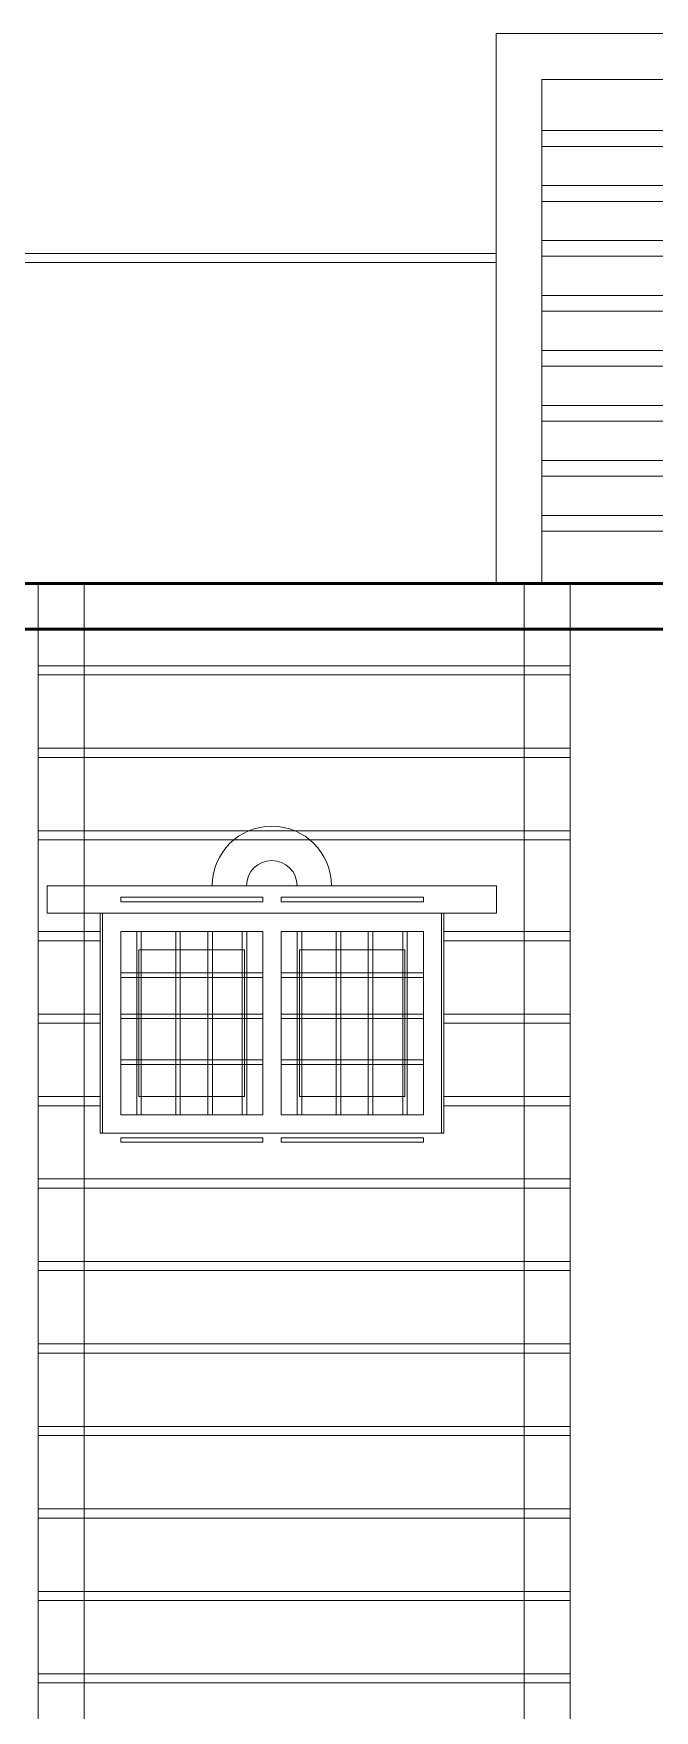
# Model space of a CAD drawing. Header units: feet. Extents: x -34 to 191, y -44 to 82.
# Drawn here: x 67.11 to 72.75, y 62.52 to 77.77 of the extents above; entities that cross this region are included whole.
import ezdxf

# ---------------------------------------------------------------- set-up
doc = ezdxf.new("R2010")
doc.units = ezdxf.units.FT
doc.header["$MEASUREMENT"] = 0
doc.linetypes.add('Grid Line 1_2_', pattern=[0.072917, 0.041667, -0.010417, 0.010417, -0.010417])
for name, color, linetype, lineweight in [('A-FLOR', 192, 'Continuous', 13), ('A-FLOR-LEVL', 51, 'Continuous', 9), ('A-GLAZ', 151, 'Continuous', 13), ('A-WALL', 113, 'Continuous', 13), ('I-WALL', 2, 'Continuous', 13), ('Q-CASE', 31, 'Continuous', 9)]:
    doc.layers.add(name, color=color, linetype=linetype, lineweight=lineweight)

# ---------------------------------------------------------------- blocks, each defined once
blk = doc.blocks.new('iron window 2 x 2_5 toiklet - iron window 2 x 2_5 toiklet-198010-Section 1')
at = {"layer": 'A-GLAZ'}
for p, q in [((-5.268, 10.25), (-9.351, 10.25)), ((-9.351, 10.25), (-9.351, 10)), ((-9.351, 10), (-9.351, 10.25)), ((-9.351, 10.25), (-5.268, 10.25)), ((-9.351, 10.25), (-9.351, 10.25)), ((-7.54, 10.25), (-7.852, 10.25)), ((-7.852, 10.25), (-7.852, 10.25)), ((-7.852, 10.25), (-7.54, 10.25)), ((-7.54, 10.25), (-7.54, 10.25)), ((-6.769, 10.25), (-7.082, 10.25)), ((-7.082, 10.25), (-6.769, 10.25)), ((-7.082, 10.25), (-7.082, 10.25)), ((-6.769, 10.25), (-6.769, 10.25)), ((-5.268, 10), (-5.268, 10.25)), ((-5.268, 10.25), (-5.268, 10)), ((-5.268, 10.25), (-5.268, 10.25)), ((-8.684, 10.146), (-8.684, 10.104)), ((-8.684, 10.104), (-8.684, 10.146)), ((-8.684, 10.146), (-8.684, 10.146)), ((-7.393, 10.146), (-8.684, 10.146)), ((-8.684, 10.146), (-7.393, 10.146)), ((-8.684, 10.104), (-8.684, 10.104)), ((-8.684, 10.104), (-7.393, 10.104)), ((-8.684, 10.104), (-7.393, 10.104)), ((-7.393, 10.104), (-7.393, 10.146)), ((-7.393, 10.146), (-7.393, 10.146)), ((-7.393, 10.146), (-7.393, 10.104)), ((-7.393, 10.104), (-7.393, 10.104)), ((-7.226, 10.146), (-7.226, 10.104)), ((-7.226, 10.104), (-7.226, 10.146)), ((-7.226, 10.146), (-7.226, 10.146)), ((-5.934, 10.146), (-7.226, 10.146)), ((-7.226, 10.146), (-5.934, 10.146)), ((-7.226, 10.104), (-7.226, 10.104)), ((-7.226, 10.104), (-5.934, 10.104)), ((-7.226, 10.104), (-5.934, 10.104)), ((-5.934, 10.104), (-5.934, 10.146)), ((-5.934, 10.146), (-5.934, 10.146)), ((-5.934, 10.146), (-5.934, 10.104)), ((-5.934, 10.104), (-5.934, 10.104)), ((-9.351, 10), (-5.268, 10)), ((-5.268, 10), (-9.351, 10)), ((-9.351, 10), (-9.351, 10)), ((-8.851, 8), (-8.851, 10)), ((-8.851, 10), (-5.768, 10)), ((-5.768, 10), (-8.851, 10)), ((-8.851, 10), (-8.851, 8)), ((-8.851, 10), (-8.851, 10)), ((-5.768, 10), (-5.768, 8)), ((-5.768, 8), (-5.768, 10)), ((-5.768, 10), (-5.768, 10)), ((-5.268, 10), (-5.268, 10)), ((-8.684, 8.167), (-8.684, 9.833)), ((-8.684, 9.833), (-7.393, 9.833)), ((-7.393, 9.833), (-8.684, 9.833)), ((-8.684, 9.833), (-8.684, 8.167)), ((-8.684, 9.833), (-8.684, 9.833)), ((-7.393, 9.833), (-8.684, 9.833)), ((-8.684, 9.833), (-8.684, 8.167)), ((-8.684, 8.167), (-8.684, 9.833)), ((-8.684, 9.833), (-7.393, 9.833)), ((-8.684, 9.833), (-8.684, 9.833)), ((-8.497, 9.833), (-8.538, 9.833)), ((-8.538, 9.833), (-8.538, 9.833)), ((-8.538, 9.833), (-8.497, 9.833)), ((-8.538, 9.833), (-8.538, 8.167)), ((-8.538, 8.167), (-8.538, 9.833)), ((-8.497, 9.833), (-8.497, 9.833)), ((-8.497, 8.167), (-8.497, 9.833)), ((-8.497, 8.167), (-8.497, 9.833)), ((-8.143, 9.833), (-8.184, 9.833)), ((-8.184, 9.833), (-8.184, 9.833)), ((-8.184, 9.833), (-8.143, 9.833)), ((-8.184, 9.833), (-8.184, 8.167)), ((-8.184, 8.167), (-8.184, 9.833)), ((-8.143, 9.833), (-8.143, 9.833)), ((-8.143, 8.167), (-8.143, 9.833)), ((-8.143, 8.167), (-8.143, 9.833)), ((-7.851, 9.833), (-7.893, 9.833)), ((-7.893, 9.833), (-7.893, 9.833)), ((-7.893, 9.833), (-7.851, 9.833)), ((-7.893, 9.833), (-7.893, 8.167)), ((-7.893, 8.167), (-7.893, 9.833)), ((-7.851, 9.833), (-7.851, 9.833)), ((-7.851, 8.167), (-7.851, 9.833)), ((-7.851, 8.167), (-7.851, 9.833)), ((-7.538, 9.833), (-7.58, 9.833)), ((-7.58, 9.833), (-7.58, 9.833)), ((-7.58, 9.833), (-7.538, 9.833)), ((-7.58, 9.833), (-7.58, 8.167)), ((-7.58, 8.167), (-7.58, 9.833)), ((-7.538, 9.833), (-7.538, 9.833)), ((-7.538, 8.167), (-7.538, 9.833)), ((-7.538, 8.167), (-7.538, 9.833)), ((-7.393, 9.833), (-7.393, 8.167)), ((-7.393, 8.167), (-7.393, 9.833)), ((-7.393, 9.833), (-7.393, 9.833)), ((-7.393, 8.167), (-7.393, 9.833)), ((-7.393, 9.833), (-7.393, 8.167)), ((-7.393, 9.833), (-7.393, 9.833)), ((-7.226, 8.167), (-7.226, 9.833)), ((-7.226, 9.833), (-5.934, 9.833)), ((-5.934, 9.833), (-7.226, 9.833)), ((-7.226, 9.833), (-7.226, 8.167)), ((-7.226, 9.833), (-7.226, 9.833)), ((-5.934, 9.833), (-7.226, 9.833)), ((-7.226, 9.833), (-7.226, 8.167)), ((-7.226, 8.167), (-7.226, 9.833)), ((-7.226, 9.833), (-5.934, 9.833)), ((-7.226, 9.833), (-7.226, 9.833)), ((-7.038, 9.833), (-7.08, 9.833)), ((-7.08, 9.833), (-7.08, 9.833)), ((-7.08, 9.833), (-7.038, 9.833)), ((-7.08, 9.833), (-7.08, 8.167)), ((-7.08, 8.167), (-7.08, 9.833)), ((-7.038, 9.833), (-7.038, 9.833)), ((-7.038, 8.167), (-7.038, 9.833)), ((-7.038, 8.167), (-7.038, 9.833)), ((-6.684, 9.833), (-6.726, 9.833)), ((-6.726, 9.833), (-6.726, 9.833)), ((-6.726, 9.833), (-6.684, 9.833)), ((-6.726, 9.833), (-6.726, 8.167)), ((-6.726, 8.167), (-6.726, 9.833)), ((-6.684, 9.833), (-6.684, 9.833)), ((-6.684, 8.167), (-6.684, 9.833)), ((-6.684, 8.167), (-6.684, 9.833)), ((-6.393, 9.833), (-6.434, 9.833)), ((-6.434, 9.833), (-6.434, 9.833)), ((-6.434, 9.833), (-6.393, 9.833)), ((-6.434, 9.833), (-6.434, 8.167)), ((-6.434, 8.167), (-6.434, 9.833)), ((-6.393, 9.833), (-6.393, 9.833)), ((-6.393, 8.167), (-6.393, 9.833)), ((-6.393, 8.167), (-6.393, 9.833)), ((-6.08, 9.833), (-6.122, 9.833)), ((-6.122, 9.833), (-6.122, 9.833)), ((-6.122, 9.833), (-6.08, 9.833)), ((-6.122, 9.833), (-6.122, 8.167)), ((-6.122, 8.167), (-6.122, 9.833)), ((-6.08, 9.833), (-6.08, 9.833)), ((-6.08, 8.167), (-6.08, 9.833)), ((-6.08, 8.167), (-6.08, 9.833)), ((-5.934, 9.833), (-5.934, 8.167)), ((-5.934, 8.167), (-5.934, 9.833)), ((-5.934, 9.833), (-5.934, 9.833)), ((-5.934, 8.167), (-5.934, 9.833)), ((-5.934, 9.833), (-5.934, 8.167)), ((-5.934, 9.833), (-5.934, 9.833)), ((-7.559, 9.667), (-8.518, 9.667)), ((-8.518, 9.667), (-8.518, 8.333)), ((-8.518, 8.333), (-8.518, 9.667)), ((-8.518, 9.667), (-7.559, 9.667)), ((-8.518, 9.667), (-8.518, 9.667)), ((-7.559, 8.333), (-7.559, 9.667)), ((-7.559, 9.667), (-7.559, 8.333)), ((-7.559, 9.667), (-7.559, 9.667)), ((-6.101, 9.667), (-7.059, 9.667)), ((-7.059, 9.667), (-7.059, 8.333)), ((-7.059, 8.333), (-7.059, 9.667)), ((-7.059, 9.667), (-6.101, 9.667)), ((-7.059, 9.667), (-7.059, 9.667)), ((-6.101, 8.333), (-6.101, 9.667)), ((-6.101, 9.667), (-6.101, 8.333)), ((-6.101, 9.667), (-6.101, 9.667)), ((-8.684, 9.458), (-8.684, 9.417)), ((-8.684, 9.417), (-8.684, 9.458)), ((-8.684, 9.458), (-8.684, 9.458)), ((-7.393, 9.458), (-8.684, 9.458)), ((-8.684, 9.458), (-7.393, 9.458)), ((-7.393, 9.417), (-7.393, 9.458)), ((-7.393, 9.458), (-7.393, 9.458)), ((-7.393, 9.458), (-7.393, 9.417)), ((-7.226, 9.458), (-7.226, 9.417)), ((-7.226, 9.417), (-7.226, 9.458)), ((-7.226, 9.458), (-7.226, 9.458)), ((-5.934, 9.458), (-7.226, 9.458)), ((-7.226, 9.458), (-5.934, 9.458)), ((-5.934, 9.417), (-5.934, 9.458)), ((-5.934, 9.458), (-5.934, 9.458)), ((-5.934, 9.458), (-5.934, 9.417)), ((-8.684, 9.417), (-8.684, 9.417)), ((-8.684, 9.417), (-7.393, 9.417)), ((-8.684, 9.417), (-7.393, 9.417)), ((-7.393, 9.417), (-7.393, 9.417)), ((-7.226, 9.417), (-7.226, 9.417)), ((-7.226, 9.417), (-5.934, 9.417)), ((-7.226, 9.417), (-5.934, 9.417)), ((-5.934, 9.417), (-5.934, 9.417)), ((-8.684, 9.083), (-8.684, 9.042)), ((-8.684, 9.042), (-8.684, 9.083)), ((-8.684, 9.083), (-8.684, 9.083)), ((-7.393, 9.083), (-8.684, 9.083)), ((-8.684, 9.083), (-7.393, 9.083)), ((-8.684, 9.042), (-8.684, 9.042)), ((-8.684, 9.042), (-7.393, 9.042)), ((-8.684, 9.042), (-7.393, 9.042)), ((-7.393, 9.042), (-7.393, 9.083)), ((-7.393, 9.083), (-7.393, 9.083)), ((-7.393, 9.083), (-7.393, 9.042)), ((-7.393, 9.042), (-7.393, 9.042)), ((-7.226, 9.083), (-7.226, 9.042)), ((-7.226, 9.042), (-7.226, 9.083)), ((-7.226, 9.083), (-7.226, 9.083)), ((-5.934, 9.083), (-7.226, 9.083)), ((-7.226, 9.083), (-5.934, 9.083)), ((-7.226, 9.042), (-7.226, 9.042)), ((-7.226, 9.042), (-5.934, 9.042)), ((-7.226, 9.042), (-5.934, 9.042)), ((-5.934, 9.042), (-5.934, 9.083)), ((-5.934, 9.083), (-5.934, 9.083)), ((-5.934, 9.083), (-5.934, 9.042)), ((-5.934, 9.042), (-5.934, 9.042)), ((-8.684, 8.667), (-8.684, 8.625)), ((-8.684, 8.625), (-8.684, 8.667)), ((-8.684, 8.667), (-8.684, 8.667)), ((-7.393, 8.667), (-8.684, 8.667)), ((-8.684, 8.667), (-7.393, 8.667)), ((-8.684, 8.625), (-8.684, 8.625)), ((-8.684, 8.625), (-7.393, 8.625)), ((-8.684, 8.625), (-7.393, 8.625)), ((-7.393, 8.625), (-7.393, 8.667)), ((-7.393, 8.667), (-7.393, 8.667)), ((-7.393, 8.667), (-7.393, 8.625)), ((-7.393, 8.625), (-7.393, 8.625)), ((-7.226, 8.667), (-7.226, 8.625)), ((-7.226, 8.625), (-7.226, 8.667)), ((-7.226, 8.667), (-7.226, 8.667)), ((-5.934, 8.667), (-7.226, 8.667)), ((-7.226, 8.667), (-5.934, 8.667)), ((-7.226, 8.625), (-7.226, 8.625)), ((-7.226, 8.625), (-5.934, 8.625)), ((-7.226, 8.625), (-5.934, 8.625)), ((-5.934, 8.625), (-5.934, 8.667)), ((-5.934, 8.667), (-5.934, 8.667)), ((-5.934, 8.667), (-5.934, 8.625)), ((-5.934, 8.625), (-5.934, 8.625)), ((-8.518, 8.333), (-7.559, 8.333)), ((-7.559, 8.333), (-8.518, 8.333)), ((-8.518, 8.333), (-8.518, 8.333)), ((-7.559, 8.333), (-7.559, 8.333)), ((-7.059, 8.333), (-6.101, 8.333)), ((-6.101, 8.333), (-7.059, 8.333)), ((-7.059, 8.333), (-7.059, 8.333)), ((-6.101, 8.333), (-6.101, 8.333)), ((-7.393, 8.167), (-8.684, 8.167)), ((-8.684, 8.167), (-7.393, 8.167)), ((-8.684, 8.167), (-8.684, 8.167)), ((-8.684, 8.167), (-7.393, 8.167)), ((-7.393, 8.167), (-8.684, 8.167)), ((-8.684, 8.167), (-8.684, 8.167)), ((-8.538, 8.167), (-8.497, 8.167)), ((-8.497, 8.167), (-8.538, 8.167)), ((-8.538, 8.167), (-8.538, 8.167)), ((-8.497, 8.167), (-8.497, 8.167)), ((-8.184, 8.167), (-8.143, 8.167)), ((-8.143, 8.167), (-8.184, 8.167)), ((-8.184, 8.167), (-8.184, 8.167)), ((-8.143, 8.167), (-8.143, 8.167)), ((-7.893, 8.167), (-7.851, 8.167)), ((-7.851, 8.167), (-7.893, 8.167)), ((-7.893, 8.167), (-7.893, 8.167)), ((-7.851, 8.167), (-7.851, 8.167)), ((-7.58, 8.167), (-7.538, 8.167)), ((-7.538, 8.167), (-7.58, 8.167)), ((-7.58, 8.167), (-7.58, 8.167)), ((-7.538, 8.167), (-7.538, 8.167)), ((-7.393, 8.167), (-7.393, 8.167)), ((-7.393, 8.167), (-7.393, 8.167)), ((-5.934, 8.167), (-7.226, 8.167)), ((-7.226, 8.167), (-5.934, 8.167)), ((-7.226, 8.167), (-7.226, 8.167)), ((-7.226, 8.167), (-5.934, 8.167)), ((-5.934, 8.167), (-7.226, 8.167)), ((-7.226, 8.167), (-7.226, 8.167)), ((-7.08, 8.167), (-7.038, 8.167)), ((-7.038, 8.167), (-7.08, 8.167)), ((-7.08, 8.167), (-7.08, 8.167)), ((-7.038, 8.167), (-7.038, 8.167)), ((-6.726, 8.167), (-6.684, 8.167)), ((-6.684, 8.167), (-6.726, 8.167)), ((-6.726, 8.167), (-6.726, 8.167)), ((-6.684, 8.167), (-6.684, 8.167)), ((-6.434, 8.167), (-6.393, 8.167)), ((-6.393, 8.167), (-6.434, 8.167)), ((-6.434, 8.167), (-6.434, 8.167)), ((-6.393, 8.167), (-6.393, 8.167)), ((-6.122, 8.167), (-6.08, 8.167)), ((-6.08, 8.167), (-6.122, 8.167)), ((-6.122, 8.167), (-6.122, 8.167)), ((-6.08, 8.167), (-6.08, 8.167)), ((-5.934, 8.167), (-5.934, 8.167)), ((-5.934, 8.167), (-5.934, 8.167)), ((-5.768, 8), (-8.851, 8)), ((-8.851, 8), (-5.768, 8)), ((-8.851, 8), (-8.851, 8)), ((-8.684, 7.958), (-8.684, 7.917)), ((-8.684, 7.917), (-8.684, 7.958)), ((-8.684, 7.958), (-8.684, 7.958)), ((-7.393, 7.958), (-8.684, 7.958)), ((-8.684, 7.958), (-7.393, 7.958)), ((-7.393, 7.917), (-7.393, 7.958)), ((-7.393, 7.958), (-7.393, 7.958)), ((-7.393, 7.958), (-7.393, 7.917)), ((-7.226, 7.958), (-7.226, 7.917)), ((-7.226, 7.917), (-7.226, 7.958)), ((-7.226, 7.958), (-7.226, 7.958)), ((-5.934, 7.958), (-7.226, 7.958)), ((-7.226, 7.958), (-5.934, 7.958)), ((-5.934, 7.917), (-5.934, 7.958)), ((-5.934, 7.958), (-5.934, 7.958)), ((-5.934, 7.958), (-5.934, 7.917)), ((-5.768, 8), (-5.768, 8)), ((-8.684, 7.917), (-8.684, 7.917)), ((-8.684, 7.917), (-7.393, 7.917)), ((-8.684, 7.917), (-7.393, 7.917)), ((-7.393, 7.917), (-7.393, 7.917)), ((-7.226, 7.917), (-7.226, 7.917)), ((-7.226, 7.917), (-5.934, 7.917)), ((-7.226, 7.917), (-5.934, 7.917)), ((-5.934, 7.917), (-5.934, 7.917))]:
    blk.add_line(p, q, dxfattribs=at)
at = {"layer": 'A-GLAZ', "lineweight": 9}
for p, q in [((-8.518, 8.333), (-8.518, 9.667)), ((-8.518, 9.667), (-7.559, 9.667)), ((-7.559, 9.667), (-8.518, 9.667)), ((-8.518, 9.667), (-8.518, 8.333)), ((-8.518, 9.667), (-8.518, 9.667)), ((-7.559, 9.667), (-7.559, 8.333)), ((-7.559, 8.333), (-7.559, 9.667)), ((-7.559, 9.667), (-7.559, 9.667)), ((-7.059, 8.333), (-7.059, 9.667)), ((-7.059, 9.667), (-6.101, 9.667)), ((-6.101, 9.667), (-7.059, 9.667)), ((-7.059, 9.667), (-7.059, 8.333)), ((-7.059, 9.667), (-7.059, 9.667)), ((-6.101, 9.667), (-6.101, 8.333)), ((-6.101, 8.333), (-6.101, 9.667)), ((-6.101, 9.667), (-6.101, 9.667)), ((-7.559, 8.333), (-8.518, 8.333)), ((-8.518, 8.333), (-7.559, 8.333)), ((-8.518, 8.333), (-8.518, 8.333)), ((-7.559, 8.333), (-7.559, 8.333)), ((-6.101, 8.333), (-7.059, 8.333)), ((-7.059, 8.333), (-6.101, 8.333)), ((-7.059, 8.333), (-7.059, 8.333)), ((-6.101, 8.333), (-6.101, 8.333))]:
    blk.add_line(p, q, dxfattribs=at)
at = {"layer": 'A-GLAZ'}
for radius, start in [(0.542, 0), (0.542, 0), (0.229, 360), (0.229, 0)]:
    blk.add_arc((-7.311, 10.25), radius, start, 180, dxfattribs=at)
blk = doc.blocks.new('Casework 22 - Casework 14-238818-Section 1')
at = {"layer": 'Q-CASE'}
for p, q in [((10.707, 23.5), (10.707, 28.5)), ((10.707, 28.5), (12.707, 28.5)), ((12.707, 28.5), (10.707, 28.5)), ((10.707, 28.5), (10.707, 23.5)), ((10.707, 28.5), (10.707, 28.5)), ((12.707, 28.5), (12.707, 23.5)), ((12.707, 23.5), (12.707, 28.5)), ((12.707, 28.5), (12.707, 28.5)), ((12.29, 28.083), (11.123, 28.083)), ((11.123, 28.083), (11.123, 23.5)), ((11.123, 23.5), (11.123, 28.083)), ((11.123, 28.083), (12.29, 28.083)), ((11.123, 28.083), (11.123, 28.083)), ((12.29, 23.5), (12.29, 28.083)), ((12.29, 28.083), (12.29, 23.5)), ((12.29, 28.083), (12.29, 28.083)), ((11.123, 27.618), (12.29, 27.618)), ((11.123, 27.474), (11.123, 27.618)), ((11.123, 27.618), (11.123, 27.474)), ((12.29, 27.618), (11.123, 27.618)), ((11.123, 27.618), (11.123, 27.618)), ((12.29, 27.618), (12.29, 27.474)), ((12.29, 27.474), (12.29, 27.618)), ((12.29, 27.618), (12.29, 27.618)), ((12.29, 27.474), (11.123, 27.474)), ((11.123, 27.474), (12.29, 27.474)), ((11.123, 27.474), (11.123, 27.474)), ((12.29, 27.474), (12.29, 27.474)), ((11.123, 27.118), (12.29, 27.118)), ((11.123, 26.974), (11.123, 27.118)), ((11.123, 27.118), (11.123, 26.974)), ((12.29, 27.118), (11.123, 27.118)), ((11.123, 27.118), (11.123, 27.118)), ((12.29, 27.118), (12.29, 26.974)), ((12.29, 26.974), (12.29, 27.118)), ((12.29, 27.118), (12.29, 27.118)), ((12.29, 26.974), (11.123, 26.974)), ((11.123, 26.974), (12.29, 26.974)), ((11.123, 26.974), (11.123, 26.974)), ((12.29, 26.974), (12.29, 26.974)), ((11.123, 26.618), (12.29, 26.618)), ((11.123, 26.474), (11.123, 26.618)), ((11.123, 26.618), (11.123, 26.474)), ((12.29, 26.618), (11.123, 26.618)), ((11.123, 26.618), (11.123, 26.618)), ((12.29, 26.618), (12.29, 26.474)), ((12.29, 26.474), (12.29, 26.618)), ((12.29, 26.618), (12.29, 26.618)), ((12.29, 26.474), (11.123, 26.474)), ((11.123, 26.474), (12.29, 26.474)), ((11.123, 26.474), (11.123, 26.474)), ((12.29, 26.474), (12.29, 26.474)), ((11.123, 26.118), (12.29, 26.118)), ((11.123, 25.974), (11.123, 26.118)), ((11.123, 26.118), (11.123, 25.974)), ((12.29, 26.118), (11.123, 26.118)), ((11.123, 26.118), (11.123, 26.118)), ((12.29, 26.118), (12.29, 25.974)), ((12.29, 25.974), (12.29, 26.118)), ((12.29, 26.118), (12.29, 26.118)), ((12.29, 25.974), (11.123, 25.974)), ((11.123, 25.974), (12.29, 25.974)), ((11.123, 25.974), (11.123, 25.974)), ((12.29, 25.974), (12.29, 25.974)), ((11.123, 25.618), (12.29, 25.618)), ((11.123, 25.474), (11.123, 25.618)), ((11.123, 25.618), (11.123, 25.474)), ((12.29, 25.618), (11.123, 25.618)), ((11.123, 25.618), (11.123, 25.618)), ((12.29, 25.474), (11.123, 25.474)), ((11.123, 25.474), (12.29, 25.474)), ((11.123, 25.474), (11.123, 25.474)), ((12.29, 25.618), (12.29, 25.474)), ((12.29, 25.474), (12.29, 25.618)), ((12.29, 25.618), (12.29, 25.618)), ((12.29, 25.474), (12.29, 25.474)), ((11.123, 25.118), (12.29, 25.118)), ((11.123, 24.974), (11.123, 25.118)), ((11.123, 25.118), (11.123, 24.974)), ((12.29, 25.118), (11.123, 25.118)), ((11.123, 25.118), (11.123, 25.118)), ((12.29, 25.118), (12.29, 24.974)), ((12.29, 24.974), (12.29, 25.118)), ((12.29, 25.118), (12.29, 25.118)), ((12.29, 24.974), (11.123, 24.974)), ((11.123, 24.974), (12.29, 24.974)), ((11.123, 24.974), (11.123, 24.974)), ((12.29, 24.974), (12.29, 24.974)), ((11.123, 24.618), (12.29, 24.618)), ((11.123, 24.474), (11.123, 24.618)), ((11.123, 24.618), (11.123, 24.474)), ((12.29, 24.618), (11.123, 24.618)), ((11.123, 24.618), (11.123, 24.618)), ((12.29, 24.618), (12.29, 24.474)), ((12.29, 24.474), (12.29, 24.618)), ((12.29, 24.618), (12.29, 24.618)), ((12.29, 24.474), (11.123, 24.474)), ((11.123, 24.474), (12.29, 24.474)), ((11.123, 24.474), (11.123, 24.474)), ((12.29, 24.474), (12.29, 24.474)), ((11.123, 24.118), (12.29, 24.118)), ((11.123, 23.974), (11.123, 24.118)), ((11.123, 24.118), (11.123, 23.974)), ((12.29, 24.118), (11.123, 24.118)), ((11.123, 24.118), (11.123, 24.118)), ((12.29, 24.118), (12.29, 23.974)), ((12.29, 23.974), (12.29, 24.118)), ((12.29, 24.118), (12.29, 24.118)), ((12.29, 23.974), (11.123, 23.974)), ((11.123, 23.974), (12.29, 23.974)), ((11.123, 23.974), (11.123, 23.974)), ((12.29, 23.974), (12.29, 23.974)), ((11.123, 23.5), (10.707, 23.5)), ((10.707, 23.5), (11.123, 23.5)), ((10.707, 23.5), (10.707, 23.5)), ((11.123, 23.5), (11.123, 23.5)), ((12.707, 23.5), (12.29, 23.5)), ((12.29, 23.5), (12.707, 23.5)), ((12.29, 23.5), (12.29, 23.5)), ((12.707, 23.5), (12.707, 23.5))]:
    blk.add_line(p, q, dxfattribs=at)

msp = doc.modelspace()

# ---------------------------------------------------------------- linework, layer by layer
at = {"layer": 'A-FLOR', "lineweight": 50}
for p, q in [((95.31787266, 72.7683454), (34.69296313, 72.7683454)), ((34.69296313, 72.35167873), (95.31787266, 72.35167873))]:
    msp.add_line(p, q, dxfattribs=at)
at = {"layer": 'A-FLOR-LEVL', "linetype": 'Grid Line 1_2_'}
msp.add_line((34.69296313, 72.7683454), (117.49028218, 72.7683454), dxfattribs=at)
at = {"layer": 'A-WALL', "lineweight": 9}
msp.add_line((55.70344812, 75.68501206), (71.31291019, 75.68501206), dxfattribs=at)
at = {"layer": 'I-WALL'}
for p, q in [((55.70344812, 75.7683454), (71.31291019, 75.7683454)), ((71.31291019, 75.7683454), (71.31291019, 72.7683454)), ((67.15120599, 72.7683454), (67.15120599, 68.85167873)), ((67.56787266, 72.7683454), (67.56787266, 62.2683454)), ((71.56787266, 62.2683454), (71.56787266, 72.7683454)), ((71.98453932, 62.2683454), (71.98453932, 72.7683454)), ((71.98453932, 72.0183454), (67.15120599, 72.0183454)), ((67.15120599, 71.93501206), (71.98453932, 71.93501206)), ((71.98453932, 71.2683454), (67.15120599, 71.2683454)), ((67.15120599, 71.18501206), (71.98453932, 71.18501206)), ((71.98453932, 70.5183454), (67.15120599, 70.5183454)), ((67.15120599, 70.43501206), (71.98453932, 70.43501206)), ((67.15120599, 69.7683454), (67.15120599, 69.10167873)), ((67.71370599, 69.7683454), (70.83870599, 69.7683454)), ((67.71370599, 69.7683454), (67.71370599, 67.7683454)), ((70.83870599, 67.7683454), (70.83870599, 69.7683454)), ((67.71370599, 69.60167873), (67.15120599, 69.60167873)), ((71.98453932, 69.60167873), (70.83870599, 69.60167873)), ((67.15120599, 69.5183454), (67.71370599, 69.5183454)), ((70.83870599, 69.5183454), (71.98453932, 69.5183454)), ((67.15120599, 68.85167873), (67.15120599, 65.85167873)), ((67.71370599, 68.85167873), (67.15120599, 68.85167873)), ((71.98453932, 68.85167873), (70.83870599, 68.85167873)), ((67.15120599, 68.7683454), (67.71370599, 68.7683454)), ((70.83870599, 68.7683454), (71.98453932, 68.7683454)), ((67.71370599, 68.10167873), (67.15120599, 68.10167873)), ((67.15120599, 68.0183454), (67.71370599, 68.0183454)), ((71.98453932, 68.10167873), (70.83870599, 68.10167873)), ((70.83870599, 68.0183454), (71.98453932, 68.0183454)), ((70.83870599, 67.7683454), (67.71370599, 67.7683454)), ((71.98453932, 67.35167873), (67.15120599, 67.35167873)), ((67.15120599, 67.2683454), (71.98453932, 67.2683454)), ((67.15120599, 66.68501206), (67.15120599, 66.0183454)), ((71.98453932, 66.60167873), (67.15120599, 66.60167873)), ((67.15120599, 66.5183454), (71.98453932, 66.5183454)), ((67.15120599, 65.85167873), (67.15120599, 62.2683454)), ((71.98453932, 65.85167873), (67.15120599, 65.85167873)), ((67.15120599, 65.7683454), (71.98453932, 65.7683454)), ((71.98453932, 65.10167873), (67.15120599, 65.10167873)), ((67.15120599, 65.0183454), (71.98453932, 65.0183454)), ((71.98453932, 64.35167873), (67.15120599, 64.35167873)), ((67.15120599, 64.2683454), (71.98453932, 64.2683454)), ((71.98453932, 63.60167873), (67.15120599, 63.60167873)), ((67.15120599, 63.5183454), (71.98453932, 63.5183454)), ((71.98453932, 62.85167873), (67.15120599, 62.85167873)), ((67.15120599, 62.7683454), (71.98453932, 62.7683454))]:
    msp.add_line(p, q, dxfattribs=at)

# ---------------------------------------------------------------- block references
at = {"layer": 'A-GLAZ'}
msp.add_blockref('iron window 2 x 2_5 toiklet - iron window 2 x 2_5 toiklet-198010-Section 1', (76.58548076, 59.7683454), dxfattribs=at)
at = {"layer": 'Q-CASE'}
msp.add_blockref('Casework 22 - Casework 14-238818-Section 1', (60.60635933, 49.2683454), dxfattribs=at)

doc.saveas('drawing.dxf')
